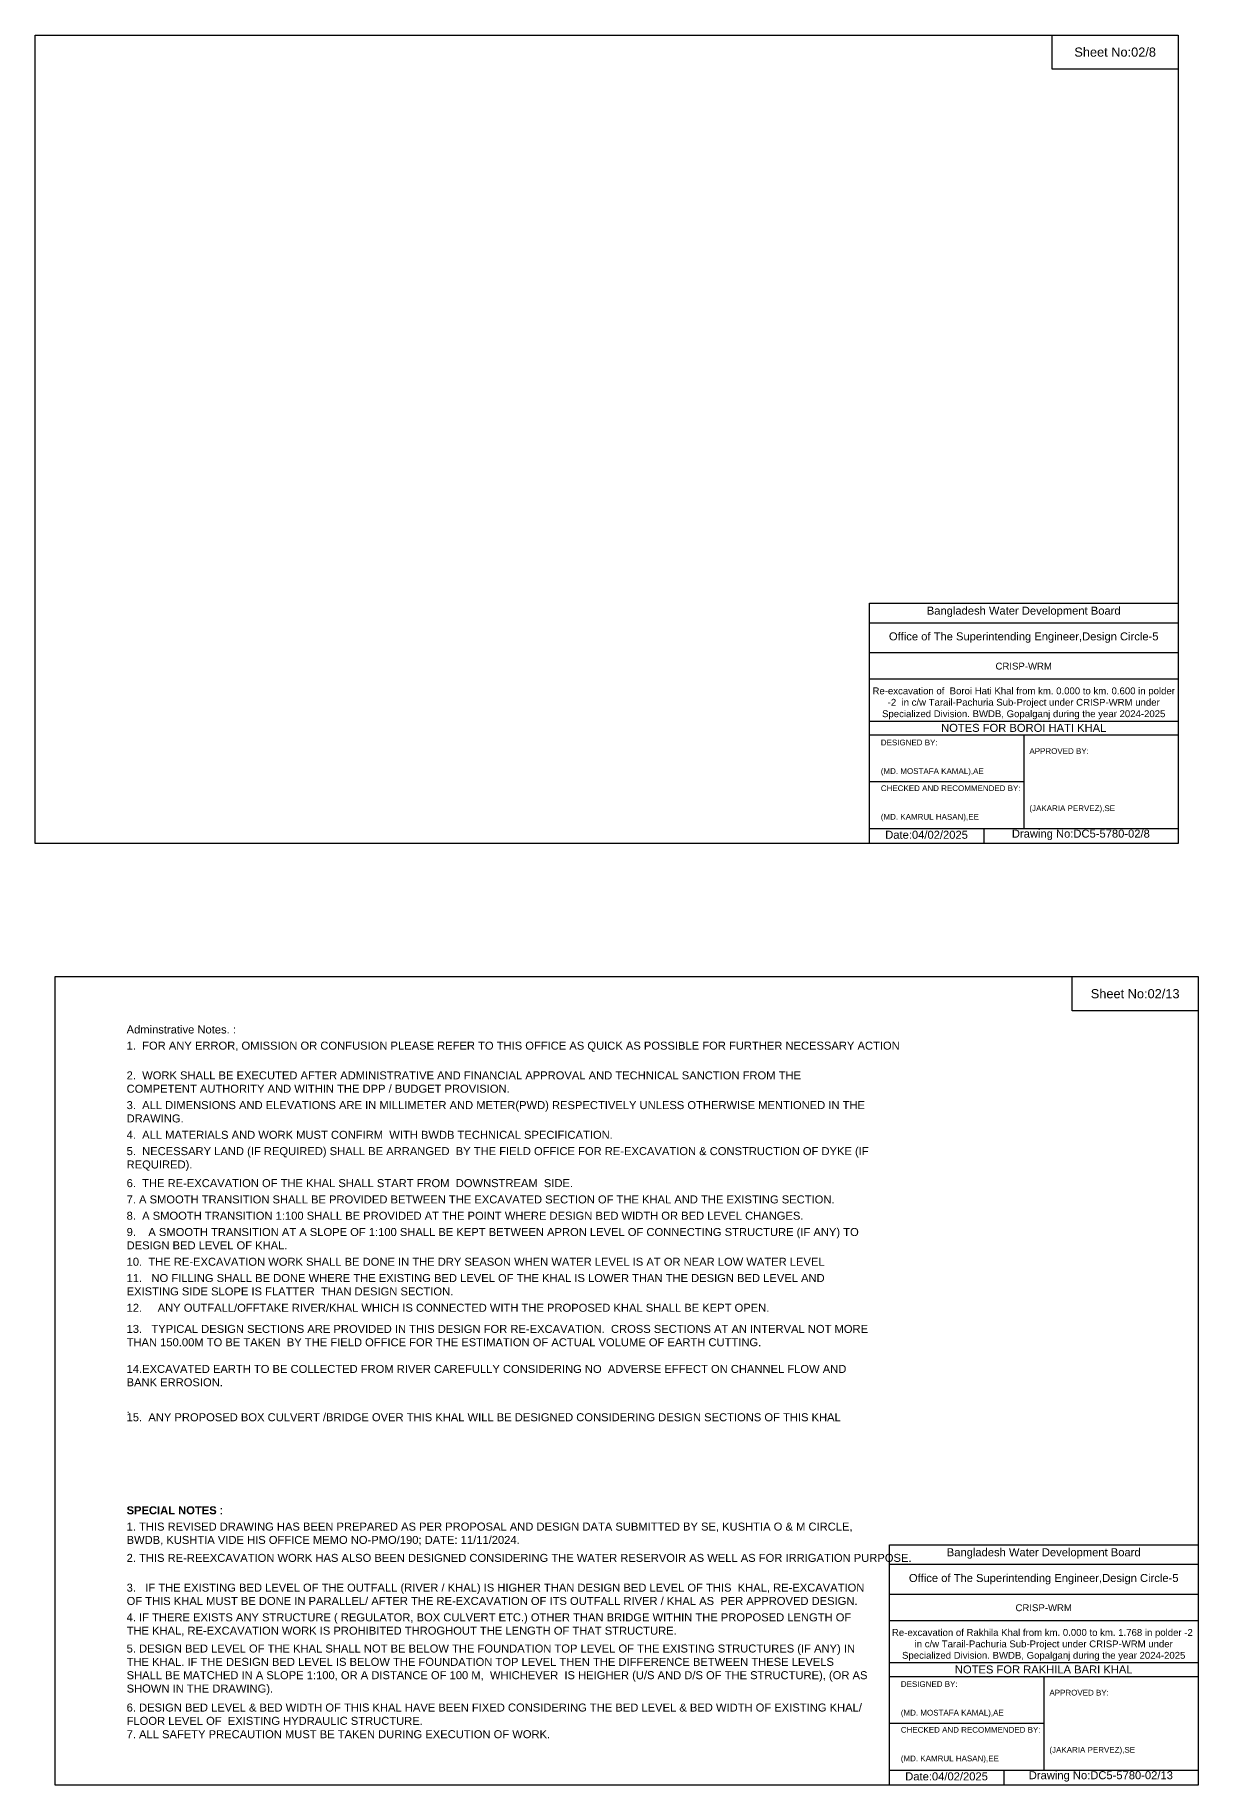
# Model space of a CAD drawing. Header units: inches. Extents: x 91000 to 238000, y -5656 to 6588.
# Drawn here: x 109860 to 118000, y -5656 to 6588 of the extents above; entities that cross this region are included whole.
import ezdxf

# ---------------------------------------------------------------- set-up
doc = ezdxf.new("R2010")
doc.units = ezdxf.units.IN
doc.header["$LTSCALE"] = 7
doc.header["$MEASUREMENT"] = 0
doc.styles.get("Standard").update_dxf_attribs({"font": 'arial.ttf'})

msp = doc.modelspace()

# ---------------------------------------------------------------- linework, layer by layer
for points in [[(109860, 6588), (117860, 6588), (117860, 932), (109860, 932)], [(116980, 6588), (117860, 6588), (117860, 6348), (116980, 6348)], [(110000, 0), (118000, 0), (118000, -5656), (110000, -5656)], [(117120, 0), (118000, 0), (118000, -240), (117120, -240)]]:
    msp.add_lwpolyline(points, close=True)
for points in [[(115700, 932), (115700, 2612), (117860, 2612)], [(115700, 2476), (117860, 2476)], [(115700, 2268), (117860, 2268)], [(115700, 2084), (117860, 2084)], [(115700, 1788), (117860, 1788)], [(115700, 1692), (117860, 1692)], [(116780, 1692), (116780, 1036)], [(115700, 1364), (116780, 1364)], [(115700, 1036), (117860, 1036)], [(116500, 1036), (116500, 932)], [(115840, -5656), (115840, -3976), (118000, -3976)], [(115840, -4112), (118000, -4112)], [(115840, -4320), (118000, -4320)], [(115840, -4504), (118000, -4504)], [(115840, -4800), (118000, -4800)], [(115840, -4896), (118000, -4896)], [(116920, -4896), (116920, -5552)], [(115840, -5224), (116920, -5224)], [(115840, -5552), (118000, -5552)], [(116640, -5552), (116640, -5656)]]:
    msp.add_lwpolyline(points)

# ---------------------------------------------------------------- texts
at = {"attachment_point": 5}
for s, insert, char_height in [('Sheet No:02/8', (117420, 6468), 64), ('Bangladesh Water Development Board', (116780, 2552), 56), ('Office of The Superintending Engineer,Design Circle-5', (116780, 2372), 56), ('Sheet No:02/13', (117560, -120), 64), ('Bangladesh Water Development Board', (116920, -4036), 56), ('Office of The Superintending Engineer,Design Circle-5', (116920, -4216), 56)]:
    msp.add_mtext(s, dxfattribs=dict(at, insert=insert, char_height=char_height))
for s, insert, char_height, width, attachment_point in [('CRISP-WRM', (116780, 2172), 48, 2240, 5), ('Re-excavation of  Boroi Hati Khal from km. 0.000 to km. 0.600 in polder -2  in c/w Tarail-Pachuria Sub-Project under CRISP-WRM under Specialized Division. BWDB, Gopalganj during the year 2024-2025', (116780, 1912), 48, 2160, 5), ('NOTES FOR BOROI HATI KHAL', (116780, 1740), 56, 2240, 5), ('DESIGNED BY:^J^J^J(MD. MOSTAFA KAMAL),AE', (115780, 1532), 40, 1120, 4), ('APPROVED BY:^J^J^J^J^J^J(JAKARIA PERVEZ),SE', (116820, 1372), 40, 1120, 4), ('CHECKED AND RECOMMENDED BY:^J^J^J(MD. KAMRUL HASAN),EE', (115780, 1212), 40, 1120, 4), ('Date:04/02/2025', (116100, 992), 56, 1120, 5), ('Drawing No:DC5-5780-02/8', (117180, 992), 56, 1760, 5), ('Adminstrative Notes. :', (110501, -342), 56, 5200, 1), ('1.  FOR ANY ERROR, OMISSION OR CONFUSION PLEASE REFER TO THIS OFFICE AS QUICK AS POSSIBLE FOR FURTHER NECESSARY ACTION', (110501, -455), 56, 5200, 1), ('2.  WORK SHALL BE EXECUTED AFTER ADMINISTRATIVE AND FINANCIAL APPROVAL AND TECHNICAL SANCTION FROM THE COMPETENT AUTHORITY AND WITHIN THE DPP / BUDGET PROVISION. ', (110501, -663), 56, 5200, 1), ('3.  ALL DIMENSIONS AND ELEVATIONS ARE IN MILLIMETER AND METER(PWD) RESPECTIVELY UNLESS OTHERWISE MENTIONED IN THE DRAWING.', (110501, -871), 56, 5200, 1), ('4.  ALL MATERIALS AND WORK MUST CONFIRM  WITH BWDB TECHNICAL SPECIFICATION.', (110501, -1079), 56, 5200, 1), ('5.  NECESSARY LAND (IF REQUIRED) SHALL BE ARRANGED  BY THE FIELD OFFICE FOR RE-EXCAVATION & CONSTRUCTION OF DYKE (IF REQUIRED).', (110501, -1193), 56, 5200, 1), ('6.  THE RE-EXCAVATION OF THE KHAL SHALL START FROM  DOWNSTREAM  SIDE.', (110501, -1417), 56, 5200, 1), ('7. A SMOOTH TRANSITION SHALL BE PROVIDED BETWEEN THE EXCAVATED SECTION OF THE KHAL AND THE EXISTING SECTION.', (110501, -1531), 56, 5200, 1), ('8.  A SMOOTH TRANSITION 1:100 SHALL BE PROVIDED AT THE POINT WHERE DESIGN BED WIDTH OR BED LEVEL CHANGES.', (110501, -1645), 56, 5200, 1), ('9.    A SMOOTH TRANSITION AT A SLOPE OF 1:100 SHALL BE KEPT BETWEEN APRON LEVEL OF CONNECTING STRUCTURE (IF ANY) TO DESIGN BED LEVEL OF KHAL.', (110501, -1759), 56, 5200, 1), ('10.  THE RE-EXCAVATION WORK SHALL BE DONE IN THE DRY SEASON WHEN WATER LEVEL IS AT OR NEAR LOW WATER LEVEL', (110501, -1967), 56, 5200, 1), ('11.   NO FILLING SHALL BE DONE WHERE THE EXISTING BED LEVEL OF THE KHAL IS LOWER THAN THE DESIGN BED LEVEL AND EXISTING SIDE SLOPE IS FLATTER  THAN DESIGN SECTION.', (110501, -2081), 56, 5200, 1), ('12.     ANY OUTFALL/OFFTAKE RIVER/KHAL WHICH IS CONNECTED WITH THE PROPOSED KHAL SHALL BE KEPT OPEN.', (110501, -2289), 56, 5200, 1), ('13.   TYPICAL DESIGN SECTIONS ARE PROVIDED IN THIS DESIGN FOR RE-EXCAVATION.  CROSS SECTIONS AT AN INTERVAL NOT MORE THAN 150.00M TO BE TAKEN  BY THE FIELD OFFICE FOR THE ESTIMATION OF ACTUAL VOLUME OF EARTH CUTTING. ^J^J14.EXCAVATED EARTH TO BE COLLECTED FROM RIVER CAREFULLY CONSIDERING NO  ADVERSE EFFECT ON CHANNEL FLOW AND BANK ERROSION.^J^J.', (110501, -2437), 56, 5200, 1), ('15.  ANY PROPOSED BOX CULVERT /BRIDGE OVER THIS KHAL WILL BE DESIGNED CONSIDERING DESIGN SECTIONS OF THIS KHAL', (110501, -3055), 56, 5200, 1), ('{\\fArial|b1|i0|c0|p34;SPECIAL NOTES} :', (110501, -3706), 56, 5200, 1), ('1. THIS REVISED DRAWING HAS BEEN PREPARED AS PER PROPOSAL AND DESIGN DATA SUBMITTED BY SE, KUSHTIA O & M CIRCLE, BWDB, KUSHTIA VIDE HIS OFFICE MEMO NO-PMO/190; DATE: 11/11/2024. ', (110501, -3820), 56, 5200, 1), ('2. THIS RE-REEXCAVATION WORK HAS ALSO BEEN DESIGNED CONSIDERING THE WATER RESERVOIR AS WELL AS FOR IRRIGATION PURPOSE.  ', (110501, -4039), 56, 5200, 1), ('3.   IF THE EXISTING BED LEVEL OF THE OUTFALL (RIVER / KHAL) IS HIGHER THAN DESIGN BED LEVEL OF THIS  KHAL, RE-EXCAVATION OF THIS KHAL MUST BE DONE IN PARALLEL/ AFTER THE RE-EXCAVATION OF ITS OUTFALL RIVER / KHAL AS  PER APPROVED DESIGN.^J', (110501, -4247), 56, 5200, 1), ('CRISP-WRM', (116920, -4416), 48, 2240, 5), ('4. IF THERE EXISTS ANY STRUCTURE ( REGULATOR, BOX CULVERT ETC.) OTHER THAN BRIDGE WITHIN THE PROPOSED LENGTH OF THE KHAL, RE-EXCAVATION WORK IS PROHIBITED THROGHOUT THE LENGTH OF THAT STRUCTURE.', (110501, -4455), 56, 5200, 1), ('Re-excavation of Rakhila Khal from km. 0.000 to km. 1.768 in polder -2  in c/w Tarail-Pachuria Sub-Project under CRISP-WRM under Specialized Division. BWDB, Gopalganj during the year 2024-2025', (116920, -4676), 48, 2160, 5), ('5. DESIGN BED LEVEL OF THE KHAL SHALL NOT BE BELOW THE FOUNDATION TOP LEVEL OF THE EXISTING STRUCTURES (IF ANY) IN THE KHAL. IF THE DESIGN BED LEVEL IS BELOW THE FOUNDATION TOP LEVEL THEN THE DIFFERENCE BETWEEN THESE LEVELS SHALL BE MATCHED IN A SLOPE 1:100, OR A DISTANCE OF 100 M,  WHICHEVER  IS HEIGHER (U/S AND D/S OF THE STRUCTURE), (OR AS SHOWN IN THE DRAWING).^J', (110501, -4673), 56, 5200, 1), ('NOTES FOR RAKHILA BARI KHAL', (116920, -4848), 56, 2240, 5), ('DESIGNED BY:^J^J^J(MD. MOSTAFA KAMAL),AE', (115920, -5056), 40, 1120, 4), ('APPROVED BY:^J^J^J^J^J^J(JAKARIA PERVEZ),SE', (116960, -5216), 40, 1120, 4), ('6. DESIGN BED LEVEL & BED WIDTH OF THIS KHAL HAVE BEEN FIXED CONSIDERING THE BED LEVEL & BED WIDTH OF EXISTING KHAL/ FLOOR LEVEL OF  EXISTING HYDRAULIC STRUCTURE.\\P7. ALL SAFETY PRECAUTION MUST BE TAKEN DURING EXECUTION OF WORK.', (110501, -5086), 56, 5200, 1), ('CHECKED AND RECOMMENDED BY:^J^J^J(MD. KAMRUL HASAN),EE', (115920, -5376), 40, 1120, 4), ('Date:04/02/2025', (116240, -5596), 56, 1120, 5), ('Drawing No:DC5-5780-02/13', (117320, -5596), 56, 1760, 5)]:
    msp.add_mtext(s, dxfattribs=dict(insert=insert, char_height=char_height, width=width, attachment_point=attachment_point))

doc.saveas('drawing.dxf')
